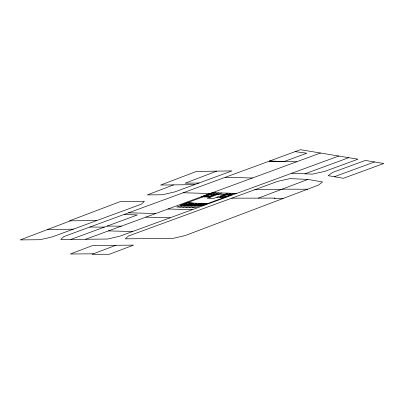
<?xml version="1.0" encoding="UTF-8"?>
<svg xmlns="http://www.w3.org/2000/svg" width="404" height="404" viewBox="0 0 404 404"><rect width="100%" height="100%" fill="white"/><g stroke="black" fill="none" stroke-linecap="round" stroke-linejoin="round"><path stroke-width="0.61" d="M173.548 184.891L147.364 194.895L162.403 194.758L174.836 191.89L231.992 170.892L196.405 171.447L160.641 185.052L194.607 184.623M216.66 171.139L185.163 183.184L199.015 183.007M70.442 220.816L20.2 239.91L40.006 239.713L52.358 236.865L141.334 204.192L144.405 201.273L120.473 201.5L69.589 220.821L96.723 220.574M115.817 245.294L92.077 254.293L109.368 254.262L133.547 245.122L92.597 245.526L70.357 254L93.334 253.818M258.393 198.127L307.863 179.416L322.544 181.941L318.514 185.072L185.416 235.471L172.978 238.39L125.306 238.83L128.553 235.951L277.72 181.34L289.936 178.624L307.863 179.416M304.924 173.821L348.733 157.681L357.944 159.206L324.654 171.422L312.438 174.144L291.799 173.24M338.774 156.045L119.816 236.199L107.459 239.042L60.777 239.506L63.817 236.598L300.414 149.707L348.733 157.681M70.917 239.405L137.39 214.963L124.154 214.438M85.623 239.264L320.463 153.015M334.335 176.725L343.385 178.295L383.8 163.494L365.322 160.433L332.527 172.468L328.189 175.664L334.335 176.725L374.559 161.964M212.438 192.718L201.333 196.783L210.656 197.051M204.439 196.869L215.549 192.804M179.78 207.126L190.885 203.061M207.545 196.96L218.655 192.895M188.491 204.434L192.476 202.98L186.906 202.818M216.589 194.152L210.252 196.475L204.677 196.314M182.886 207.217L193.996 203.151M221.761 192.986L207.323 198.273L213.534 198.45L227.977 193.168M185.992 207.303L197.102 203.237M189.102 207.393L200.207 203.328M198.445 204.722L202.419 203.268L207.989 203.429M226.533 194.44L220.19 196.763L225.76 196.925M192.208 207.484L203.313 203.419M219.978 197.324L231.083 193.258M234.189 193.344L223.084 197.41L216.867 197.233M47.223 229.639L73.351 229.159M254.833 189.718L281.063 189.552M283.224 198.435L274.099 198.465L275.063 198.096L231.729 198.177M282.063 189.178L307.505 189.239M107.111 226.094L121.281 226.169M89.824 227.043L104.363 227.104M296.546 161.797L269.342 161.115L284.29 161.489L306.813 153.197L295.102 151.651M225.225 177.316L252.429 177.997M128.578 212.812L155.787 213.494M108.393 230.901L132.618 231.512M183.184 192.758L210.161 193.526M182.921 204.278L204.02 204.884M168.024 208.994L192.243 209.681M145.92 217.12L170.044 217.812M212.373 192.713L236.678 193.42M211.019 193.991L180.568 205.136L201.652 205.747L232.103 194.602L211.019 193.991M187.779 202.97L176.674 207.035L195.314 207.575L206.424 203.51L187.779 202.97"/></g></svg>
